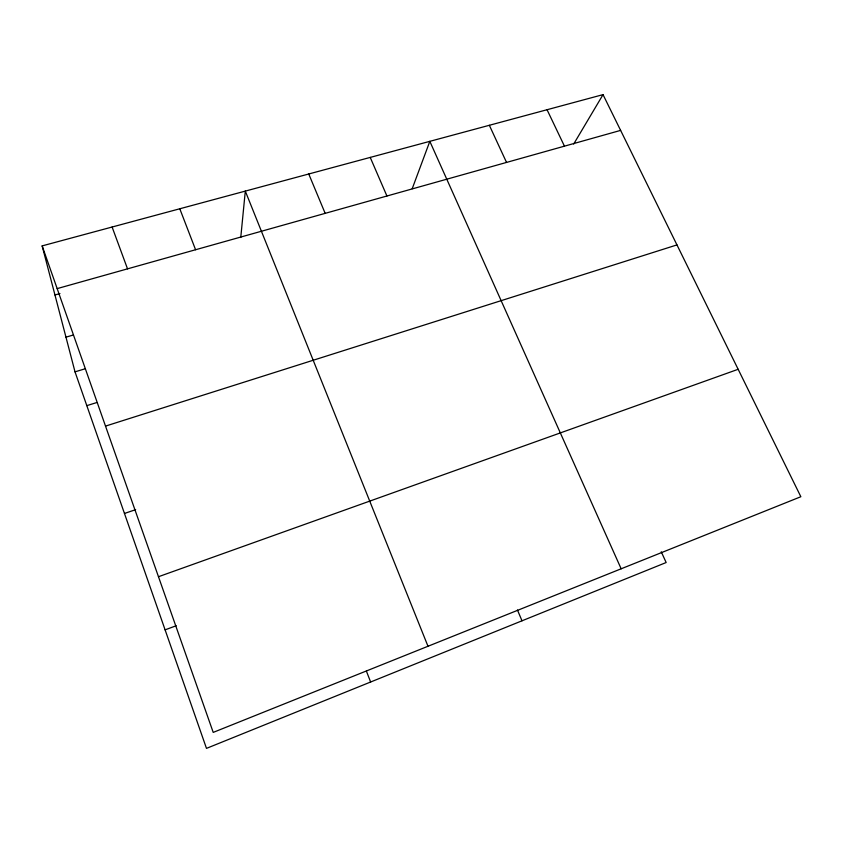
<?xml version="1.0" encoding="UTF-8"?>
<svg xmlns="http://www.w3.org/2000/svg" width="843" height="843" viewBox="0 0 843 843"><rect width="100%" height="100%" fill="white"/><g stroke="black" fill="none" stroke-linecap="round" stroke-linejoin="round"><path stroke-width="1.26" d="M240.761 237.505L245.302 191.108L427.991 646.265M412.206 188.716L429.825 141.339L621.154 568.793M573.693 144.037L603.03 94.627L800.85 496.727L213.216 732.398L42.15 245.893L603.03 94.627M165.102 629.858L176.198 625.738M158.473 576.717L738.152 369.287M124.469 513.461L135.66 509.657M105.512 426.105L676.961 244.913M86.818 405.641L96.861 402.522M42.15 245.893L75.016 371.847L85.017 368.823M65.965 337.168L73.394 334.987M54.953 294.976L59.948 293.564M57.166 288.612L620.617 130.391M547.054 109.727L564.452 146.166M489.351 125.291L506.538 162.425M661.249 551.786L666.16 562.523L206.482 748.373L75.016 371.847M370.225 157.409L386.926 196.008M517.444 610.005L522.007 620.796M308.749 173.995L325.166 213.353M366.41 671.133L370.625 682.008M179.791 208.769L195.576 249.739M112.108 227.03L127.525 268.854"/></g></svg>
